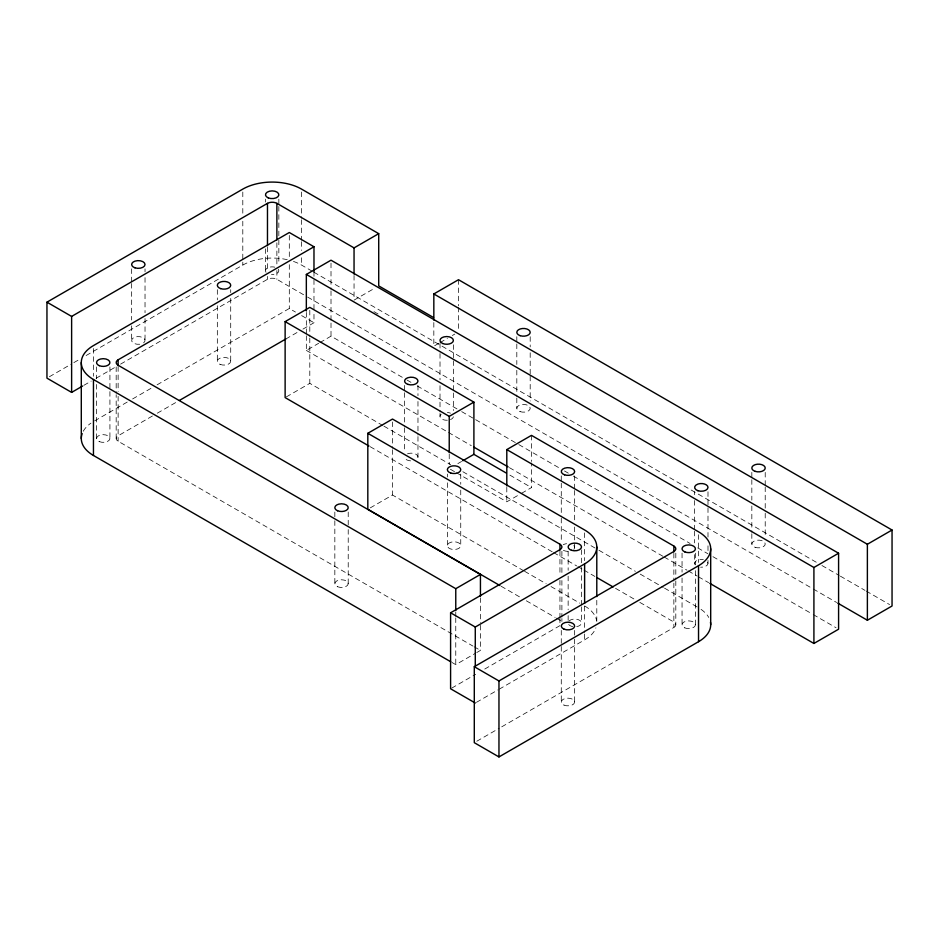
<?xml version="1.0" encoding="UTF-8"?>
<svg xmlns="http://www.w3.org/2000/svg" width="939" height="939" viewBox="0 0 939 939"><rect width="100%" height="100%" fill="white"/><g stroke="black" fill="none" stroke-linecap="round" stroke-linejoin="round"><path stroke-width="0.7" stroke-dasharray="4.7 3.52" d="M116.178 438.513L116.178 394.685M561.898 551.322L561.898 574.703M596.793 621.454L596.793 598.073M675.81 553.153L675.81 579.445M49.403 376.739L71.434 364.015M73.876 362.607L80.003 359.074M86.118 355.529L242.802 265.08A41.551 23.991 0 0 1 287.393 259.716M83.864 385.33L91.212 381.081M96.107 378.264L115.685 366.949M120.591 364.121L267.474 279.317A6.655 3.838 0 0 1 276.876 279.317L306.407 296.36M94.686 420.848L127.727 401.775M132.622 398.946L152.212 387.643M157.106 384.814L289.306 308.485L295.468 312.053M152.4 416.012L118.126 435.802A6.643 3.838 0 0 0 118.126 441.236L472.892 646.055M157.306 413.195L176.884 401.88M285.82 338.991L298.062 331.925M302.957 329.096L313.978 322.734L313.978 312.511M354.05 300.128L375.025 288.027M306.337 335.798L306.337 350.411L318.673 343.287M319.906 342.582L331.009 336.162L405.883 379.391M286.36 396.88L309.8 383.347L382.689 425.426M438.759 343.345L433.83 346.198L433.83 321.525M440.004 342.629L447.398 338.357M452.34 335.505L454.805 334.084M370.295 507.858L392.502 495.029L523.387 570.595M457.856 463.608L461.565 461.472M456.424 472.751L506.802 501.825L520.37 493.996M521.603 493.28L531.474 487.587L531.474 462.915M451.988 662.476L455.767 664.648L475.498 653.262M476.742 652.546L480.439 650.41L480.439 624.106M451.729 688.111L475.65 674.296M484.77 669.038L559.949 625.632M476.413 702.349L498.046 689.86M499.184 689.203L584.621 639.882A41.551 23.991 0 0 0 595.901 627.827M476.789 741.235L499.231 728.277M501.731 726.833L673.862 627.463L673.862 582.168M293.484 261.441A41.551 23.991 0 0 1 301.548 265.068L312.617 271.465M313.849 272.181L818.233 563.377M821.93 565.513L839.149 575.454M840.382 576.17L864.983 590.373M866.216 591.077L889.585 604.575M373.992 311.642L378.98 314.53M307.628 297.076L812.012 588.284M813.244 588.988L836.626 602.486M301.642 315.61L313.978 322.734M407.15 380.119L410.953 382.326M417.303 385.988L457.903 409.427M461.706 411.622L474.406 418.958M475.674 419.686L517.542 443.865M518.809 444.593L559.421 468.045M564.492 470.967L568.306 473.162M573.377 476.096L690.118 543.493M697.736 547.895L707.889 553.752M712.959 556.686L811.942 613.836M813.209 614.564L836.05 627.745M306.337 350.411L447.187 431.729M448.455 432.468L471.296 445.649M509.372 467.634L662.911 556.275M664.178 557.015L687.019 570.196M688.287 570.935L697.172 576.065M698.44 576.792L708.593 582.649M509.877 475.122L531.474 487.587M383.898 426.13L450.708 464.699M462.857 471.718L597.709 549.561M598.918 550.266L635.363 571.311M640.222 574.116L663.298 587.438M664.519 588.143L697.313 607.075M450.427 469.289L455.227 472.059M370.154 446.682L552.378 551.886M553.587 552.59L576.675 565.912M577.884 566.616L582.743 569.421M583.964 570.126L594.892 576.44M615.55 588.354L634.987 599.587M639.846 602.392L673.862 622.029A6.655 3.838 0 0 1 673.862 627.463M524.584 571.288L546.193 583.776M551.005 586.546L579.821 603.178M501.109 586.229L521.521 598.014M526.321 600.784L555.149 617.428M556.346 618.12L559.949 620.198A6.655 3.838 0 0 1 561.757 622.123M474.148 646.771L480.439 650.41M765.215 472.387L765.215 485.545M765.215 487.001L765.215 511.837M765.215 513.304L765.215 536.674M751.834 472.387L751.834 478.233M751.834 479.7L751.834 500.147M751.834 505.992L751.834 532.296M751.834 533.751L751.834 543.986M707.994 491.778L707.994 506.391M707.994 507.846L707.994 537.073M707.994 545.841L707.994 551.686M707.994 560.442L707.994 563.365M698.534 534.725L698.534 562.484M695.423 553.153L695.423 564.844M695.423 570.677L695.423 624.74M694.614 491.778L694.614 494.7M694.614 500.546L694.614 529.76M694.614 531.228L694.614 542.918M694.614 554.609L694.614 563.365M682.054 553.153L682.054 572.144M682.054 577.99L682.054 624.74M675.81 580.912L675.81 624.74M673.862 553.353L673.862 581.112M584.621 532.906L584.621 560.665M584.621 606.277L584.621 632.569M584.621 634.036L584.621 639.882M581.511 549.867L581.511 565.935M581.511 567.402L581.511 605.385M581.511 606.84L581.511 622.921M574.656 475.885L574.656 489.031M574.656 490.498L574.656 521.18M574.656 527.025L574.656 547.472M574.656 630.409L574.656 637.722M574.656 639.177L574.656 702.008M568.142 551.322L568.142 570.313M568.142 576.159L568.142 609.763M568.142 615.608L568.142 621.454M561.898 580.548L561.898 617.076M561.898 618.531L561.898 621.454M561.276 475.885L561.276 481.73M561.276 483.186L561.276 516.79M561.276 518.258L561.276 541.627M561.276 630.409L561.276 645.023M561.276 646.49L561.276 702.008M559.949 551.111L559.949 574.903M559.949 580.337L559.949 617.275M559.949 618.32L559.949 622.71M531.474 435.356L531.474 461.472M530.195 336.702L530.195 346.937M530.195 352.782L530.195 374.696M530.195 376.152L530.195 400.988M516.814 336.702L516.814 342.547M516.814 344.014L516.814 364.461M516.814 370.306L516.814 396.61M516.814 398.066L516.814 408.301M506.802 487.318L506.802 501.825M480.439 597.814L480.439 622.651M460.744 474.054L460.744 484.289M460.744 490.135L460.744 545.653A6.69 3.862 0 0 1 450.708 548.998A6.69 3.862 0 0 1 450.708 542.308A6.69 3.862 0 0 1 460.744 545.653M458.502 279.716L458.502 305.832M458.502 307.288L458.502 330.493M455.767 612.052L455.767 616.442M455.767 617.897L455.767 664.648M453.384 344.789L453.384 359.391M453.384 360.858L453.384 391.54M453.384 392.995L453.384 410.531M449.229 454.077L449.229 464.242M447.363 474.054L447.363 476.977M447.363 482.822L447.363 545.653M440.015 343.322L440.015 352.09M440.015 353.557L440.015 379.849M440.015 385.694L440.015 411.998M440.015 413.453L440.015 416.376M417.972 385.424L417.972 395.659M417.972 401.493L417.972 435.109M417.972 436.565L417.972 457.023M404.603 385.424L404.603 391.27M404.603 392.737L404.603 426.341M404.603 427.797L404.603 451.178M392.502 421.975L392.502 448.279M392.502 449.734L392.502 495.029M354.05 275.467L354.05 298.684M348.216 512.037L348.216 528.105M348.216 529.561L348.216 583.624M334.836 512.037L334.836 519.337M334.836 520.793L334.836 583.624M331.009 263.12L331.009 289.412M331.009 290.879L331.009 321.561M331.009 323.016L331.009 336.162M313.978 271.594L313.978 311.044M309.8 310.293L309.8 336.596M309.8 338.052L309.8 383.347M306.337 312.429L306.337 334.343M301.548 192.014L301.548 218.318M301.548 219.785L301.548 240.231M301.548 241.699L301.548 250.467M301.548 257.767L301.548 265.068M289.306 235.431L289.306 258.812M289.306 264.657L289.306 308.485M278.848 199.127L278.848 204.972M278.848 206.439L278.848 238.576M278.848 240.044L278.848 263.425M276.876 242.79L276.876 264.704M276.876 270.549L276.876 279.317M267.474 247.18L267.474 270.561M267.474 276.395L267.474 279.317M265.479 199.127L265.479 202.049M265.479 248.812L265.479 270.725M242.802 192.025L242.802 215.407M242.802 221.24L242.802 260.69M242.802 262.157L242.802 265.08M230.712 289.658L230.712 292.581M230.712 298.426L230.712 361.257M217.332 289.658L217.332 299.893M217.332 305.738L217.332 361.257M145.029 268.871L145.029 271.794M145.029 277.627L145.029 312.699M145.029 318.544L145.029 340.458M131.66 268.871L131.66 282.017M131.66 283.472L131.66 319.999M131.66 325.845L131.66 340.458M118.126 366.715L118.126 391.551M118.126 396.352L118.126 441.236M116.178 366.926L116.178 393.23M109.922 366.926L109.922 438.513M96.553 366.926L96.553 378.605M96.553 384.45L96.553 438.513M93.454 348.51L93.454 376.269M139.711 344.237A6.69 3.862 0 0 1 131.812 339.625A6.69 3.862 0 0 1 142.341 337.359A6.69 3.862 0 0 1 141.589 343.838M278.296 269.188A6.69 3.862 0 0 1 271.477 274.564M266.03 272.263A6.69 3.862 0 0 1 267.439 267.991A6.69 3.862 0 0 1 274.822 267.181M83.242 431.247A41.539 23.98 0 0 1 90.942 423.149M453.349 416.775A6.69 3.862 0 0 1 450.485 419.557M447.387 420.214A6.69 3.862 0 0 1 440.954 418.348A6.69 3.862 0 0 1 441.189 414.193M447.387 412.538A6.69 3.862 0 0 1 450.485 413.195M707.677 562.203A6.69 3.862 0 0 1 700.611 567.215M694.93 564.539A6.69 3.862 0 0 1 696.574 560.642A6.69 3.862 0 0 1 703.334 559.691M701.057 609.376A41.551 23.991 0 0 1 708.745 617.463M573.811 545.606A6.69 3.862 0 0 1 573.811 549.35M567.966 551.334A6.69 3.862 0 0 1 563.236 550.207M563.236 544.749A6.69 3.862 0 0 1 566.593 543.693M407.503 453.842A6.69 3.862 0 0 1 416.012 454.288A6.69 3.862 0 0 1 416.799 459.206M410.601 460.861A6.69 3.862 0 0 1 404.639 456.624M584.621 605.96A41.551 23.991 0 0 1 596.57 620.444M568.975 621.043A6.69 3.862 0 0 1 580.208 620.632A6.69 3.862 0 0 1 576.194 626.7M572.802 626.595A6.69 3.862 0 0 1 568.694 624.447M755.179 547.331A6.69 3.862 0 0 0 765.215 543.986A6.69 3.862 0 0 0 755.179 540.641A6.69 3.862 0 0 0 755.179 547.331M520.159 411.646A6.69 3.862 0 0 0 530.195 408.301A6.69 3.862 0 0 0 520.159 404.955A6.69 3.862 0 0 0 520.159 411.646M220.102 364.379A6.69 3.862 0 0 0 230.677 361.656A6.69 3.862 0 0 0 221.299 357.724A6.69 3.862 0 0 0 220.102 364.379M337.606 586.746A6.69 3.862 0 0 0 348.181 584.023A6.69 3.862 0 0 0 338.803 580.102A6.69 3.862 0 0 0 337.606 586.746M99.311 441.635A6.69 3.862 0 0 0 109.886 438.912A6.69 3.862 0 0 0 100.508 434.992A6.69 3.862 0 0 0 99.311 441.635M564.046 705.13A6.69 3.862 0 0 0 574.621 702.407A6.69 3.862 0 0 0 565.243 698.487A6.69 3.862 0 0 0 564.046 705.13M684.813 627.874A6.69 3.862 0 0 0 695.388 625.139A6.69 3.862 0 0 0 686.01 621.219A6.69 3.862 0 0 0 684.813 627.874"/><path stroke-width="1.41" d="M81.294 438.513L81.294 362.536M596.793 596.617L596.793 546.944M710.694 624.74L710.694 548.763M82.644 386.035L71.622 392.396L46.95 378.147L46.95 302.17L242.802 189.103A41.551 23.991 0 0 1 301.548 189.103L378.722 233.658L378.722 285.89L433.572 317.558M46.95 302.17L71.622 316.42L267.474 203.352A6.655 3.838 0 0 1 276.876 203.34L354.05 247.896L378.722 233.658M480.439 596.347L480.439 574.433L118.126 365.259A6.643 3.838 0 0 1 118.126 359.825L313.978 246.757L313.978 271.594M306.337 310.962L306.337 274.434L331.009 260.197L838.586 553.235L838.586 629.212L813.913 643.461L709.861 583.389M368.945 445.99L285.127 397.596L285.127 321.619L309.8 307.37L473.902 402.115L473.902 454.347L506.285 473.045M179.337 400.472L285.82 338.991M433.83 320.082L433.83 293.954L458.502 279.716L892.05 530.019L892.05 605.995L867.378 620.245L837.846 603.19M499.912 585.537L367.818 509.278L367.818 433.302L392.502 419.052L584.621 529.983A41.551 23.991 0 0 1 584.621 563.905L584.621 603.354M285.127 321.619L449.229 416.364L473.902 402.115M462.798 460.756L473.902 454.347M506.802 449.593L531.474 435.356L698.534 531.803A41.551 23.991 0 0 1 698.534 565.724L698.534 641.701L498.961 756.928L474.289 742.679L474.289 666.702L673.862 551.486A6.655 3.838 0 0 0 673.862 546.052L506.802 449.593L506.802 485.874M313.978 246.757L289.306 232.508L93.454 345.587A41.539 23.98 0 0 0 93.454 379.497L455.767 588.683L480.439 574.433M475.275 703.006L450.591 688.768L450.591 612.791L559.949 549.655A6.655 3.838 0 0 0 559.949 544.221L367.818 433.302M450.591 612.791L475.275 627.029L584.621 563.905M474.289 666.702L498.961 680.951L698.534 565.724M306.337 274.434L813.913 567.485L838.586 553.235M433.83 293.954L867.378 544.268L892.05 530.019M473.843 447.117L508.105 466.894M597.321 577.837L613.12 586.957M82.174 433.607A41.539 23.98 0 0 0 93.454 455.474L450.732 661.749M867.378 544.268L867.378 620.245M813.913 567.485L813.913 643.461M673.862 546.052L673.862 551.897M559.949 544.221L559.949 550.066M498.961 680.951L498.961 756.928M475.275 627.029L475.275 666.479M455.767 588.683L455.767 610.596M449.229 416.364L449.229 452.633M354.05 247.896L354.05 274.012M276.876 203.34L276.876 239.868M267.474 203.352L267.474 245.713M118.126 359.825L118.126 365.67M93.454 379.497L93.454 455.474M71.622 316.42L71.622 392.396M710.483 622.264A41.551 23.991 0 0 1 698.534 641.701M755.179 471.355A6.69 3.862 0 0 0 765.215 468.009A6.69 3.862 0 0 0 755.179 464.664A6.69 3.862 0 0 0 755.179 471.355M520.159 335.669A6.69 3.862 0 0 0 530.195 332.324A6.69 3.862 0 0 0 520.159 328.979A6.69 3.862 0 0 0 520.159 335.669M135.005 267.826A6.69 3.862 0 0 0 145.029 264.481A6.69 3.862 0 0 0 135.005 261.136A6.69 3.862 0 0 0 135.005 267.826M268.237 197.871A6.69 3.862 0 0 0 278.813 195.148A6.69 3.862 0 0 0 269.434 191.227A6.69 3.862 0 0 0 268.237 197.871M220.677 288.625A6.69 3.862 0 0 0 230.712 285.28A6.69 3.862 0 0 0 220.677 281.935A6.69 3.862 0 0 0 220.677 288.625M337.606 510.781A6.69 3.862 0 0 0 348.181 508.046A6.69 3.862 0 0 0 338.803 504.126A6.69 3.862 0 0 0 337.606 510.781M99.311 365.67A6.69 3.862 0 0 0 109.886 362.935A6.69 3.862 0 0 0 100.508 359.015A6.69 3.862 0 0 0 99.311 365.67M442.774 343.533A6.69 3.862 0 0 0 453.349 340.798A6.69 3.862 0 0 0 443.971 336.878A6.69 3.862 0 0 0 442.774 343.533M697.959 490.733A6.69 3.862 0 0 0 707.994 487.4A6.69 3.862 0 0 0 697.959 484.055A6.69 3.862 0 0 0 697.959 490.733M564.046 629.153A6.69 3.862 0 0 0 574.621 626.43A6.69 3.862 0 0 0 565.243 622.51A6.69 3.862 0 0 0 564.046 629.153M564.621 474.841A6.69 3.862 0 0 0 574.656 471.495A6.69 3.862 0 0 0 564.621 468.162A6.69 3.862 0 0 0 564.621 474.841M407.949 384.391A6.69 3.862 0 0 0 417.972 381.046A6.69 3.862 0 0 0 407.949 377.701A6.69 3.862 0 0 0 407.949 384.391M684.813 551.897A6.69 3.862 0 0 0 695.388 549.162A6.69 3.862 0 0 0 686.01 545.242A6.69 3.862 0 0 0 684.813 551.897M450.708 473.021A6.69 3.862 0 0 0 460.744 469.676A6.69 3.862 0 0 0 450.708 466.331A6.69 3.862 0 0 0 450.708 473.021M571.487 550.289A6.69 3.862 0 0 0 581.511 546.944A6.69 3.862 0 0 0 571.487 543.599A6.69 3.862 0 0 0 571.487 550.289"/></g></svg>
